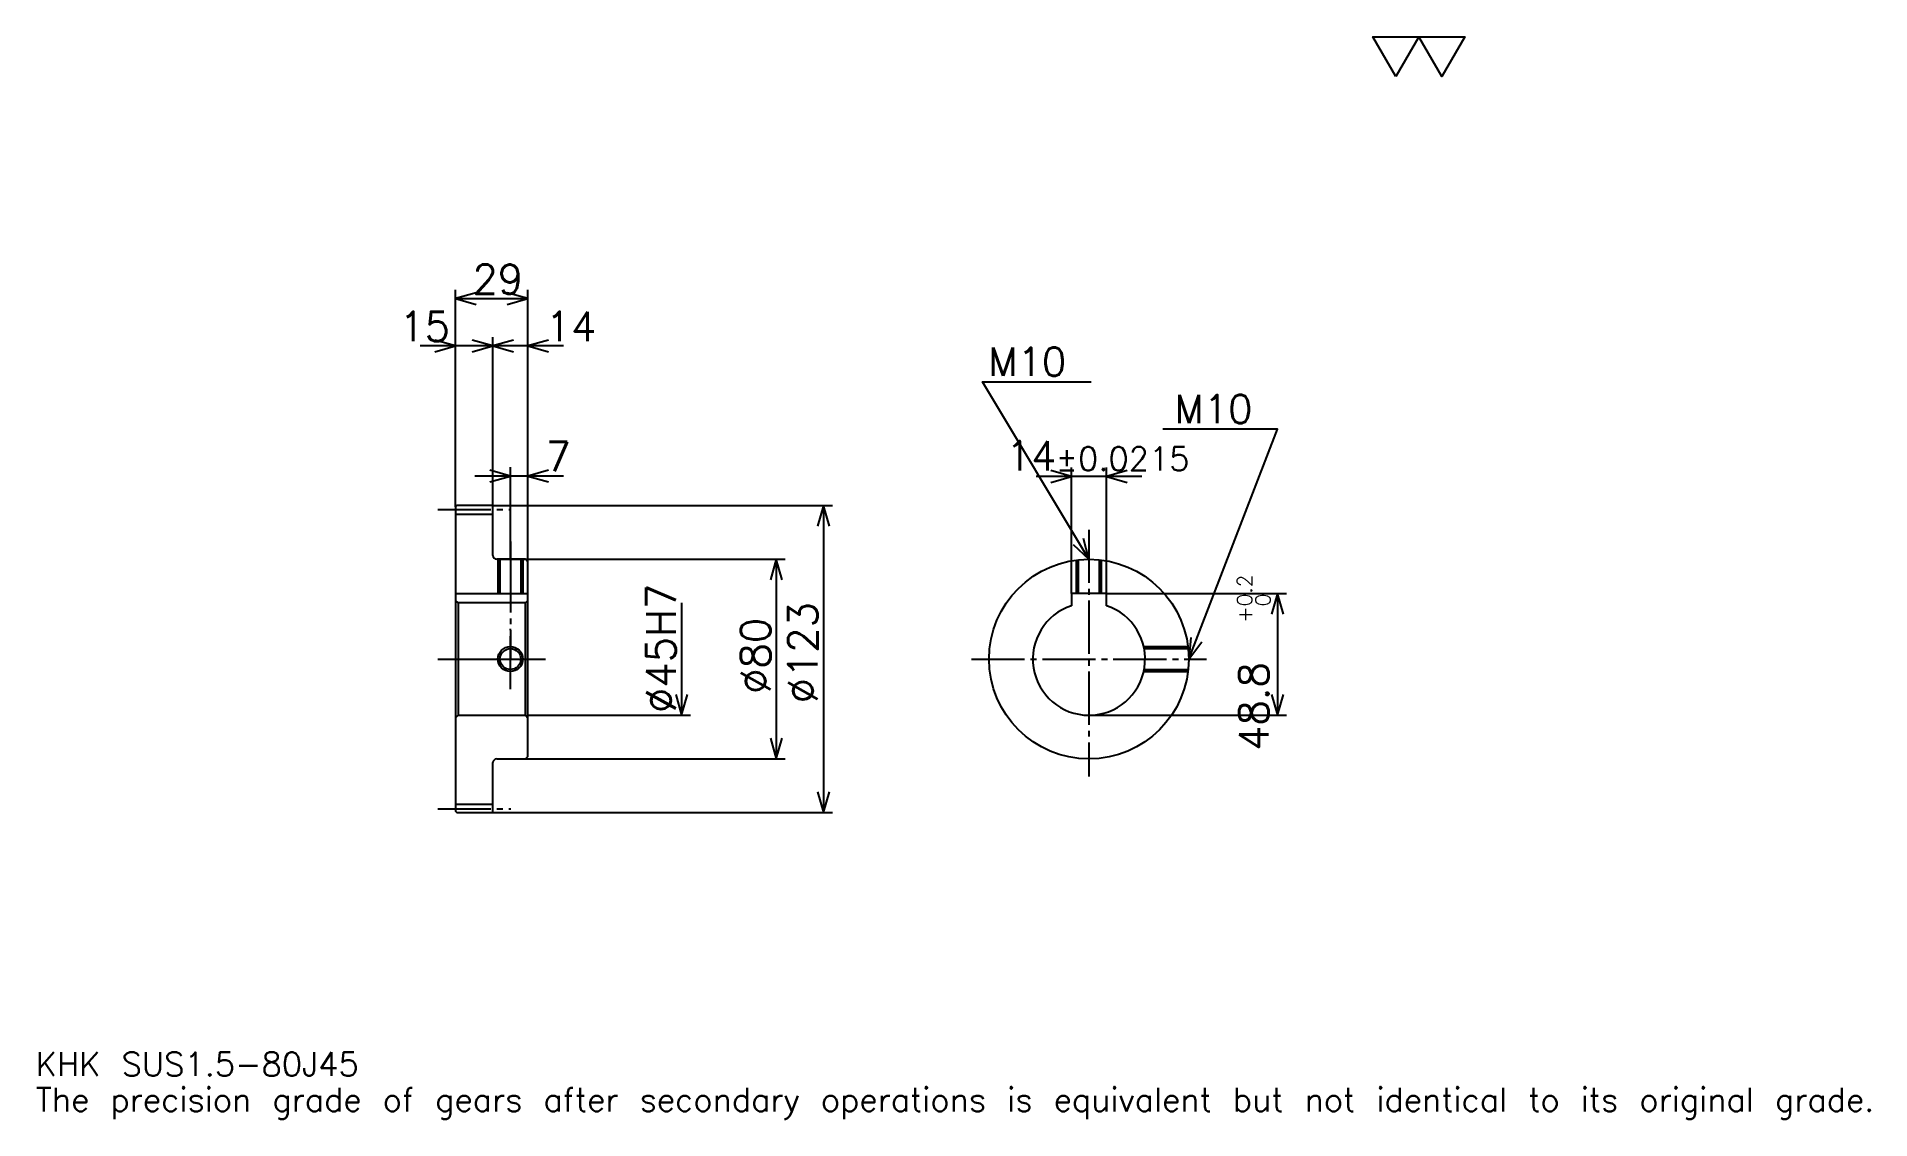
# Model space of a CAD drawing. Extents: x 24 to 759, y 9 to 443.
import ezdxf

# ---------------------------------------------------------------- set-up
doc = ezdxf.new("R2010")
doc.units = 0
doc.linetypes.add('DASHDOT', pattern=[28.434782, 21.326087, -2.369565, 2.369565, -2.369565])
doc.layers.get('0').update_dxf_attribs({"linetype": 'CONTINUOUS'})
doc.layers.add('DASHDOT', color=6, linetype='DASHDOT')
doc.styles.add('KANJI', font='TXT', dxfattribs={"bigfont": 'BIGFONT'})

msp = doc.modelspace()

# ---------------------------------------------------------------- linework, layer by layer
at = {"color": 5}
for p, q in [((191.934784, 254.619568), (191.934784, 341.108704)), ((220.934784, 254.619568), (220.934784, 341.108704)), ((191.934784, 337.554352), (220.934784, 337.554352)), ((221.152176, 318.597839), (177.717392, 318.597839)), ((235.152176, 318.597839), (192.717392, 318.597839)), ((206.934784, 254.619568), (206.934784, 322.152161)), ((235.152176, 266.467407), (199.717392, 266.467407)), ((213.934784, 254.619568), (213.934784, 270.021729)), ((466.978241, 266.293488), (424.543457, 266.293488)), ((438.760864, 219.419571), (438.760864, 269.847839)), ((452.760864, 219.419571), (452.760864, 269.847839)), ((191.934784, 254.119568), (191.934784, 254.619568)), ((206.434784, 254.619568), (220.934784, 254.619568)), ((206.934784, 254.119568), (206.934784, 254.619568)), ((213.934784, 233.119568), (213.934784, 254.619568)), ((213.934784, 233.119568), (213.934784, 254.619568)), ((220.934784, 254.619568), (342.967407, 254.619568)), ((220.934784, 232.119568), (220.934784, 254.619568)), ((339.413055, 254.619568), (339.413055, 131.619568)), ((208.434784, 233.119568), (220.934784, 233.119568)), ((220.934784, 233.119568), (324.010864, 233.119568)), ((320.456512, 233.119568), (320.456512, 153.119568)), ((282.543488, 215.619568), (282.543488, 170.619568)), ((452.760864, 219.419571), (524.858704, 219.419571)), ((521.304321, 219.419571), (521.304321, 170.619568)), ((220.934784, 170.619568), (286.097839, 170.619568)), ((445.760864, 170.619568), (524.858704, 170.619568)), ((208.434784, 153.119568), (220.934784, 153.119568)), ((220.934784, 153.119568), (324.010864, 153.119568)), ((206.434784, 131.619568), (220.934784, 131.619568)), ((220.934784, 131.619568), (342.967407, 131.619568))]:
    msp.add_line(p, q, dxfattribs=at)
at = {"color": 4}
for p, q in [((191.934784, 251.244568), (206.934784, 251.244568)), ((191.934784, 219.419571), (220.934784, 219.419571)), ((192.934784, 215.619568), (192.934784, 170.619568)), ((219.934784, 215.619568), (220.934784, 216.619568)), ((219.934784, 170.619568), (220.934784, 169.619568)), ((191.934784, 134.994568), (206.934784, 134.994568))]:
    msp.add_line(p, q, dxfattribs=at)
at = {"color": 7}
msp.add_lwpolyline([(568.695679, 426.521729), (559.454346, 442.539978), (596.419617, 442.539978), (587.178284, 426.521729), (577.937012, 442.539978), (568.695679, 426.521729)], dxfattribs=at)
at = {"color": 5}
for points in [[(200.228256, 339.92392), (191.934784, 337.554352), (200.228256, 335.184784)], [(212.641312, 335.184784), (220.934784, 337.554352), (212.641312, 339.92392)], [(183.641312, 316.228271), (191.934784, 318.597839), (183.641312, 320.967407)], [(198.641312, 316.228271), (206.934784, 318.597839), (198.641312, 320.967407)], [(215.228256, 320.967407), (206.934784, 318.597839), (215.228256, 316.228271)], [(229.228271, 320.967407), (220.934784, 318.597839), (229.228271, 316.228271)], [(445.760864, 233.119568), (403.108704, 304.206543), (446.708679, 304.206543)], [(485.760864, 193.119568), (521.304321, 285.25), (475.334778, 285.25)], [(205.641312, 264.097839), (213.934784, 266.467407), (205.641312, 268.836975)], [(229.228271, 268.836975), (220.934784, 266.467407), (229.228271, 264.097839)], [(430.467407, 263.92392), (438.760864, 266.293488), (430.467407, 268.663055)], [(461.054352, 268.663055), (452.760864, 266.293488), (461.054352, 263.92392)], [(341.782623, 246.32608), (339.413055, 254.619568), (337.043488, 246.32608)], [(439.462036, 239.012039), (445.760864, 233.119568), (443.525787, 241.450302)], [(322.82608, 224.826096), (320.456512, 233.119568), (318.086945, 224.826096)], [(523.67395, 211.126083), (521.304321, 219.419571), (518.934814, 211.126083)], [(486.535248, 201.710083), (485.760864, 193.119568), (490.956757, 200.004288)], [(280.17392, 178.91304), (282.543488, 170.619568), (284.913055, 178.91304)], [(518.934814, 178.91304), (521.304321, 170.619568), (523.67395, 178.91304)], [(318.086945, 161.41304), (320.456512, 153.119568), (322.82608, 161.41304)], [(337.043488, 139.913055), (339.413055, 131.619568), (341.782623, 139.913055)]]:
    msp.add_lwpolyline(points, dxfattribs=at)
at = {"color": 4}
for points in [[(206.934784, 234.619568), (206.934784, 254.119568), (206.434784, 254.619568), (192.434784, 254.619568), (191.934784, 254.119568), (191.934784, 169.619568)], [(208.434784, 153.119568), (219.934784, 153.119568), (220.934784, 154.119568), (220.934784, 232.119568), (219.934784, 233.119568), (208.434784, 233.119568)], [(208.934784, 233.119568), (208.934784, 219.419571)], [(209.744781, 233.119568), (209.744781, 219.419571)], [(218.124786, 233.119568), (218.124786, 219.419571)], [(218.934784, 233.119568), (218.934784, 219.419571)], [(440.760864, 219.419571), (440.760864, 232.805832)], [(441.570862, 219.419571), (441.570862, 232.899506)], [(449.950867, 219.419571), (449.950867, 232.899506)], [(450.760864, 219.419571), (450.760864, 232.805832)], [(191.934784, 169.619568), (192.934784, 170.619568), (219.934784, 170.619568), (219.934784, 215.619568), (192.934784, 215.619568), (191.934784, 216.619568)], [(452.760864, 214.502975), (452.760864, 219.419571), (438.760864, 219.419571), (438.760864, 214.502975)], [(467.698273, 198.119568), (485.447144, 198.119568)], [(467.867279, 197.30957), (485.540802, 197.30957)], [(467.698273, 188.119568), (485.447144, 188.119568)], [(467.867279, 188.929565), (485.540802, 188.929565)], [(191.934784, 169.619568), (191.934784, 132.119568), (192.434784, 131.619568), (206.434784, 131.619568), (206.934784, 132.119568), (206.934784, 151.619568)]]:
    msp.add_lwpolyline(points, dxfattribs=at)
for centre, radius in [((445.760864, 193.119568), 40), ((213.934784, 193.119568), 4.19)]:
    msp.add_circle(centre, radius, dxfattribs=at)
at = {"color": 7}
msp.add_circle((213.934784, 193.119568), 5, dxfattribs=at)
at = {"color": 4}
for centre, radius, start, end in [((208.434784, 234.619568), 1.5, 180, 270), ((445.760864, 193.119568), 22.5, 108.12620381, 71.87379619), ((208.434784, 151.619568), 1.5, 90, 180)]:
    msp.add_arc(centre, radius, start, end, dxfattribs=at)
at = {"layer": 'DASHDOT', "color": 7}
for p, q in [((184.826096, 253.119568), (214.043488, 253.119568)), ((445.760864, 244.967392), (445.760864, 146.010864)), ((213.934784, 233.119568), (213.934784, 193.119568)), ((184.826096, 193.119568), (228.043488, 193.119568)), ((398.652161, 193.119568), (492.869568, 193.119568)), ((184.826096, 133.119568), (214.043488, 133.119568))]:
    msp.add_line(p, q, dxfattribs=at)
for points in [[(213.934784, 240.228271), (213.934784, 212.310867)], [(213.934784, 181.010864), (213.934784, 205.228271)], [(201.82608, 193.119568), (226.043488, 193.119568)]]:
    msp.add_lwpolyline(points, dxfattribs=at)

# ---------------------------------------------------------------- texts
at = {"color": 7, "style": 'KANJI'}
for s, height, p in [('29', 11.847826, (198.733704, 339.450012)), ('15', 11.847826, (169.42392, 320.493469)), ('14', 11.847826, (228.043488, 320.493469)), ('M10', 11.373913, (405.478271, 306.57608)), ('M10', 11.373913, (480.073914, 287.619568)), ('7', 11.847826, (228.043488, 268.363037)), ('14', 11.847826, (412.418732, 268.663055)), ('%%p0.0215', 9.478261, (432.440125, 268.663055)), ('KHK SUS1.5-80J45', 9.478261, (23.695652, 26.065218)), ('The precision grade of gears after secondary operations is equivalent but not identical to its original grade.', 9.478261, (23.695652, 11.847826))]:
    msp.add_text(s, height=height, dxfattribs=at).set_placement(p)
for s, height, p in [('%%c45H7', 11.847826, (280.17392, 171.497284)), ('0.2', 5.923913, (511.115234, 214.274033)), ('%%c123', 11.847826, (337.043488, 175.347839)), ('+', 5.923913, (511.115234, 207.639252)), ('0', 5.923913, (518.460876, 214.274033)), ('%%c80', 11.847826, (318.086945, 179.198364)), ('48.8', 11.847826, (517.75, 156.357178))]:
    msp.add_text(s, height=height, rotation=90, dxfattribs=at).set_placement(p)

doc.saveas('drawing.dxf')
